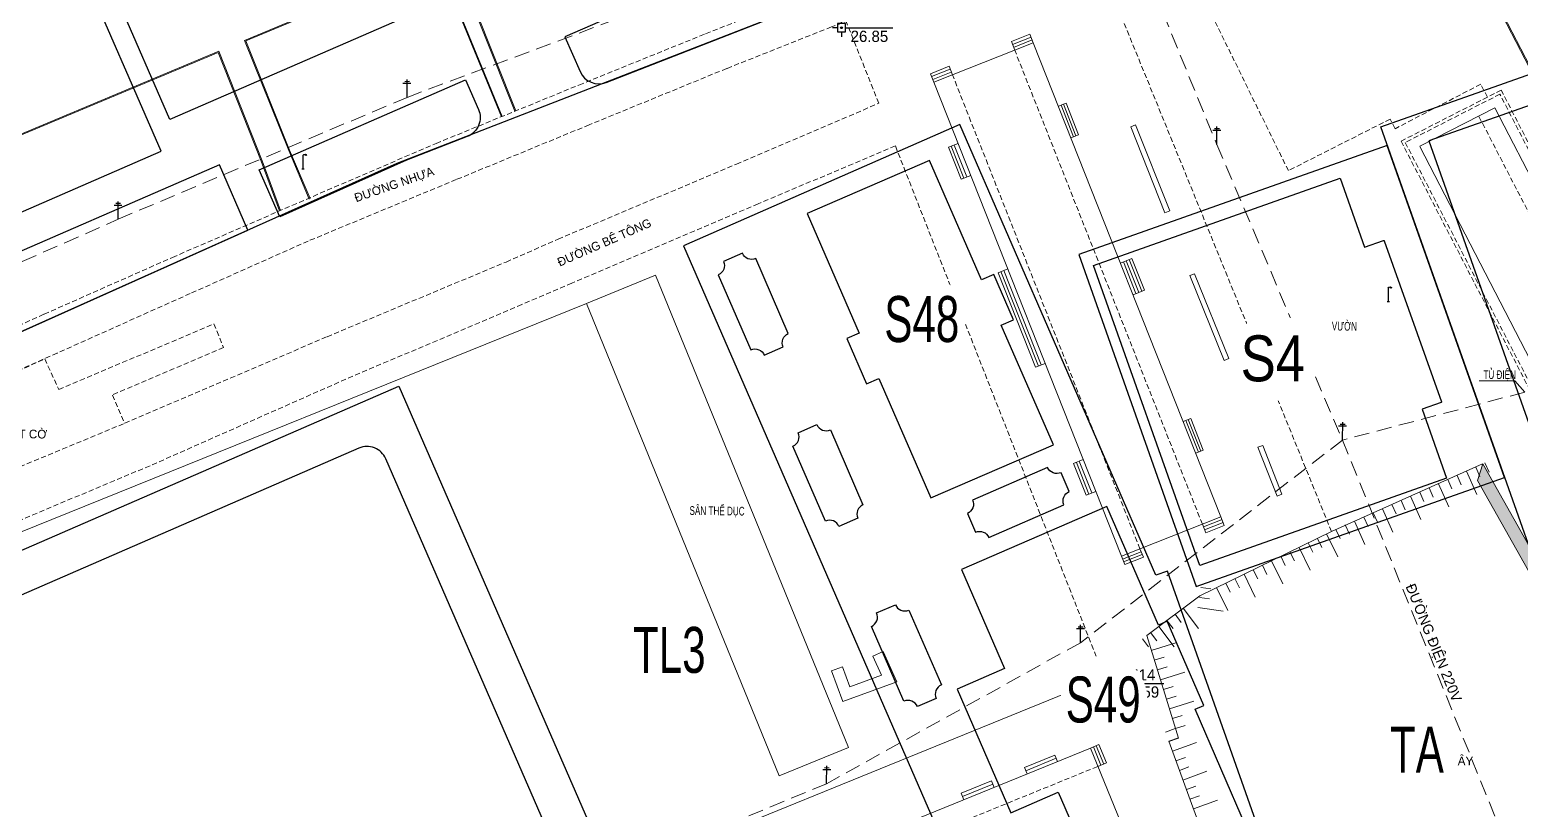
# Model space of a CAD drawing. Header units: inches. Extents: x 496359 to 501064, y 2374078 to 2377203.
# Drawn here: x 500071.6 to 500217.5, y 2376323.4 to 2376399.7 of the extents above; entities that cross this region are included whole.
import ezdxf
from ezdxf.enums import TextEntityAlignment as Align

# ---------------------------------------------------------------- set-up
doc = ezdxf.new("R2010")
doc.units = ezdxf.units.IN
doc.header["$MEASUREMENT"] = 0
doc.linetypes.add('DASHED', pattern=[0.75, 0.5, -0.25])
for name, color, linetype in [('cd', 7, 'Continuous'), ('chu', 6, 'Continuous'), ('MANH', 147, 'Continuous'), ('MOC - DC2', 1, 'Continuous'), ('NOI', 2, 'Continuous'), ('tl', 8, 'Continuous')]:
    doc.layers.add(name, color=color, linetype=linetype)
for name, color, linetype, lineweight in [('EG Text2', 7, 'Continuous', 18), ('ISO', 252, 'Continuous', 20), ('LC Net dam 1', 30, 'Continuous', 30), ('LC Net manh', 239, 'Continuous', 5)]:
    doc.layers.add(name, color=color, linetype=linetype, lineweight=lineweight)
doc.styles.add('EG Hai', font='')
doc.styles.add('style1', font='')
doc.styles.get('EG Hai').set_extended_font_data('.VnArial NarrowH')
doc.styles.get('style1').set_extended_font_data('.VnAvantH')

# ---------------------------------------------------------------- blocks, each defined once
blk = doc.blocks.new('cdien')
at = {"layer": 'cd', "extrusion": (-0.000518657, 0.000768986, 1)}
for p, q in [((-0.46, 3.14, 0), (0.49, 3.14, 0)), ((0, 0), (0, 3.5, 0)), ((-0.8, 2.78, 0), (0.76, 2.78, 0))]:
    blk.add_line(p, q, dxfattribs=at)
blk = doc.blocks.new('t1')
at = {"layer": 'tl', "color": 250, "lineweight": 0}
for p, q in [((0, 0), (0, 2.5)), ((-2, 0), (-2, 1)), ((-1, 0), (-1, 1))]:
    blk.add_line(p, q, dxfattribs=at)
blk = doc.blocks.new('t2')
at = {"layer": 'tl', "color": 250, "lineweight": 0}
for p, q in [((-2, 0), (-2, -1)), ((-1, 0), (-1, -1)), ((0, 0), (0, -2.5))]:
    blk.add_line(p, q, dxfattribs=at)
blk = doc.blocks.new('chieusang')
at = {"layer": 'cd', "extrusion": (-0.000518657, 0.000768986, 1)}
for p, q in [((-0.2, 0, 0), (0.2, 0, 0)), ((-0.03, 2.38, 0), (0.1, 2.57, 0)), ((-0.03, 2.38, 0), (-0.03, 0.03, 0)), ((0.1, 2.57, 0), (0.34, 2.61, 0)), ((0.34, 2.44, 0), (0.34, 2.61, 0)), ((0.34, 2.61, 0), (0.56, 2.54, 0)), ((0.54, 2.37, 0), (0.34, 2.44, 0)), ((0.58, 2.47, 0), (0.54, 2.37, 0)), ((0.56, 2.54, 0), (0.58, 2.47, 0))]:
    blk.add_line(p, q, dxfattribs=at)
blk = doc.blocks.new('MOC')
at = {"layer": 'MOC - DC2'}
for points in [[(-0.4, 0), (-0.9, 0)], [(0, 0.4), (0, 0.9)], [(0.4, 0), (5.03, 0)], [(0, -0.4), (0, -0.9)]]:
    blk.add_lwpolyline(points, dxfattribs=at)
blk.add_lwpolyline([(-0.4, -0.4), (0.4, -0.4), (0.4, 0.4), (-0.4, 0.4)], close=True, dxfattribs=at)
blk.add_circle((0, 0), 0.0868, dxfattribs=at)
blk = doc.blocks.new('Nền HT mới')
at = {"layer": 'MANH', "lineweight": 0}
h = blk.add_hatch(dxfattribs=at)
h.set_pattern_fill('HONEY', color=8, scale=3, angle=-0.7328, style=0)
h.set_pattern_definition([(359.267215784, (-528735.85168, -2369706.46263), (0.566607394046, 0.317539068605), [0.375, -0.75]), (119.267215784, (-528735.85168, -2369706.46263), (-0.55830059713, 0.331926862913), [0.375, -0.75]), (59.267215784, (-528735.85168, -2369706.46263), (0.008306796916, 0.64946593152), [-0.75, 0.375])])
h.paths.add_polyline_path([(373.11, -3.72), (363.8, 10.34), (361.87, 12.36), (358.57, 31.52), (334.17, 74.78), (334.67, 76.42), (360.12, 31.31), (363.37, 12.4), (365.03, 10.67), (370.8, 1.32), (373.56, -3.47)])
at = {"layer": 'chu', "color": 1, "lineweight": 0, "elevation": -28.38}
blk.add_lwpolyline([(338.8, 83.45), (337.81, 84.57), (334.33, 84.57)], dxfattribs=at)
at = {"layer": 'MANH', "color": 1, "linetype": 'DASHED', "lineweight": 0, "ltscale": 3, "elevation": -28.38}
for points in [[(338.8, 83.45), (320.94, 78.75), (340.42, 30.66), (364.41, 31.76), (393.69, 33.78), (433.64, 49.39), (462.8, 58.64), (490.97, 67.81), (516.49, 76.2), (548.21, 86.54), (576.26, 95.7), (610.19, 94.18), (634.86, 101.12), (676.11, 115.48), (714.18, 128.71), (753.35, 142.39), (783.93, 137.98), (839.41, 172.28), (890.57, 190.2), (916.29, 216.65), (939.12, 240.49), (989.34, 305.87)], [(92.05, 52.59), (119.84, 64.48), (146.69, 76.35), (173.15, 88.06), (201.06, 100.39), (229.35, 112.33), (266.95, 126.39), (296.55, 137.3), (334.39, 150.94), (394.99, 172.54), (493.57, 208.22), (554.51, 229.52), (562.77, 214.46), (570.46, 194.28), (580.63, 169.79), (591.55, 141.92), (602.45, 113.39), (610.19, 94.18)], [(296.55, 137.3), (308.63, 107.72), (320.94, 78.75), (295.28, 58.9), (270.43, 45.09), (239.68, 32.37), (209.79, 20.25), (183.93, 9.6), (120.59, -15.78), (90.69, -27.72), (65.23, -38.06), (38.28, -49.14), (9.68, -60.81), (-18.05, -71.82), (-45.98, -83.15), (-74.53, -95.17)]]:
    blk.add_lwpolyline(points, dxfattribs=at)
at = {"layer": 'MANH', "color": 3, "linetype": 'DASHED', "lineweight": 0, "elevation": -28.38}
for points in [[(116.69, 56.56), (131.71, 63.03), (142.08, 67.57), (154.42, 73.1), (167.02, 78.93), (181.02, 85.32), (193.82, 91.09), (206.39, 96.65), (218.78, 102.04), (232.2, 107.82), (246.18, 113.54), (258.58, 118.56), (269.62, 122.92), (280.04, 126.8), (338.39, 148.1)], [(281.81, 123.25), (270.9, 119.23), (260.65, 115.16), (247.18, 109.64), (234.16, 104.27), (219.66, 98.25), (208.12, 93.11), (195.09, 87.28), (183.09, 81.93), (168.15, 75.15), (156.14, 69.52), (143.07, 63.7), (130.27, 58.14)], [(275.54, 111.75), (272.35, 119.75)], [(130.27, 58.14), (130.64, 55.06), (132.38, 50.66), (153.22, 59.69), (184.51, 73.26), (201.7, 80.4), (221.52, 88.88), (239.04, 96.2), (244.13, 98.43), (261.59, 105.78), (275.54, 111.75)], [(277.16, 107.57), (263.72, 101.9), (245.49, 94.12), (240.6, 92.04), (223.36, 84.72), (204.18, 76.24), (155.28, 55.73), (133.99, 46.72), (134.04, 46.51)], [(277.16, 107.57), (297.63, 55.51)]]:
    blk.add_lwpolyline(points, dxfattribs=at)
at = {"layer": 'MANH', "lineweight": 0, "elevation": -28.38}
for points in [[(356.93, 109.71), (345.34, 103.48), (326.55, 139.71)], [(355.86, 109.24), (345.38, 103.62), (326.64, 139.75)], [(262.71, 120.19), (256.67, 135.49), (233.77, 126.4), (239.9, 110.97)], [(262.61, 120.15), (256.61, 135.36), (233.9, 126.35), (240, 111.01)], [(219.76, 102.37), (217.76, 107.11), (213.42, 117.91), (232.37, 125.85), (238.67, 110.46)], [(219.85, 102.41), (217.85, 107.15), (213.55, 117.86), (232.32, 125.72), (238.58, 110.43)], [(288.52, 117.79), (290.34, 118.51)], [(288.63, 117.51), (290.45, 118.23)], [(290.34, 118.51), (290.67, 117.67)], [(191.31, 89.95), (187.97, 93.11), (182.78, 105.08), (210.91, 116.86), (215.17, 106.11), (216.95, 101.25)], [(280.93, 113.82), (290.67, 117.67)], [(288.85, 116.95), (288.52, 117.79)], [(288.74, 117.23), (290.56, 117.95)], [(309.04, 71.24), (290.67, 117.67)], [(191.38, 90.02), (188.05, 93.17), (182.91, 105.02), (210.86, 116.73), (215.07, 106.07), (216.85, 101.21)], [(280.6, 114.65), (282.42, 115.37)], [(282.75, 114.54), (282.42, 115.37)], [(280.93, 113.82), (280.6, 114.65)], [(280.71, 114.37), (282.53, 115.09)], [(280.82, 114.09), (282.64, 114.81)], [(299.29, 67.38), (280.93, 113.82)], [(293.87, 111.75), (293.13, 111.46)], [(293.38, 111.56), (294.6, 108.47)], [(293.62, 111.65), (294.84, 108.57)], [(293.87, 111.75), (295.09, 108.66)], [(328.51, 107.55), (335.87, 111.31)], [(340.4, 102.54), (335.87, 111.31)], [(300.22, 109.45), (300.68, 109.64)], [(300.22, 109.45), (303.56, 101.03)], [(300.68, 109.64), (304.02, 101.21)], [(295.09, 108.66), (294.35, 108.37)], [(282.36, 107.44), (283.3, 107.81)], [(283.6, 104.31), (282.36, 107.44)], [(283.88, 104.42), (282.64, 107.55)], [(284.16, 104.53), (282.92, 107.66)], [(340.82, 83.71), (328.52, 107.52)], [(283.6, 104.31), (284.54, 104.68)], [(303.56, 101.03), (304.02, 101.21)], [(300.33, 96.54), (299.21, 96.09)], [(301, 93.21), (299.77, 96.32)], [(301.28, 93.33), (300.05, 96.43)], [(301.56, 93.44), (300.33, 96.54)], [(246.91, 92.15), (253.69, 94.92)], [(272.56, 48.64), (253.69, 94.92)], [(287.22, 95.15), (288.16, 95.52)], [(290.88, 85.9), (287.22, 95.15)], [(291.16, 86.01), (287.5, 95.26)], [(291.44, 86.12), (287.78, 95.37)], [(300.72, 93.1), (299.5, 96.21)], [(306, 94.87), (306.46, 95.05)], [(306, 94.87), (309.34, 86.54)], [(306.46, 95.05), (309.81, 86.73)], [(301.56, 93.44), (300.44, 92.99)], [(135.72, 47.21), (246.91, 92.15), (265.78, 45.87)], [(265.78, 45.87), (246.91, 92.15)], [(290.88, 85.9), (291.82, 86.27)], [(309.34, 86.54), (309.81, 86.73)], [(306.08, 80.86), (305.35, 80.57)], [(306.83, 77.56), (305.6, 80.67)], [(307.07, 77.66), (305.84, 80.77)], [(307.31, 77.75), (306.08, 80.86)], [(307.31, 77.75), (306.58, 77.46)], [(312.66, 78.05), (313.13, 78.23)], [(312.66, 78.05), (314.55, 73.26)], [(313.13, 78.23), (315.01, 73.45)], [(294.61, 76.46), (295.55, 76.84)], [(295.84, 73.35), (294.61, 76.46)], [(296.12, 73.47), (294.89, 76.57)], [(296.4, 73.58), (295.17, 76.68)], [(334.66, 76.42), (319.87, 69.79), (306.96, 63.49)], [(373.11, -3.72), (363.8, 10.34), (361.87, 12.36), (358.57, 31.52), (334.17, 74.78), (334.67, 76.42), (360.12, 31.31), (363.37, 12.4), (365.03, 10.67), (370.8, 1.32), (373.56, -3.47), (373.11, -3.72)], [(295.84, 73.35), (296.78, 73.73)], [(314.55, 73.26), (315.01, 73.45)], [(299.29, 67.38), (309.04, 71.24)], [(307.22, 70.52), (307.55, 69.68)], [(307.33, 70.24), (309.15, 70.96)], [(307.44, 69.96), (309.26, 70.68)], [(307.55, 69.68), (309.37, 70.4)], [(309.37, 70.4), (309.04, 71.24)], [(299.29, 67.38), (299.62, 66.55)], [(299.4, 67.1), (301.22, 67.82)], [(299.51, 66.82), (301.34, 67.55)], [(299.62, 66.55), (301.45, 67.27)], [(301.11, 68.1), (301.45, 67.27)], [(304.89, 49.55), (301.77, 59.6), (306.96, 63.49)], [(270.91, 56.14), (272.02, 53.15), (277.31, 55.08), (275.98, 58.04)], [(271.97, 56.53), (272.69, 54.59), (275.79, 55.73), (274.96, 57.58)], [(274.96, 57.58), (275.98, 58.04)], [(239.12, 31.65), (297.63, 55.51)], [(271.97, 56.53), (270.91, 56.14)], [(262.44, 34.79), (296.27, 48.58)], [(265.78, 45.87), (272.56, 48.64)], [(296.27, 48.58), (297.1, 48.92)], [(301.26, 36.33), (296.27, 48.58)], [(297.28, 46.9), (296.55, 48.69)], [(297.56, 47.01), (296.83, 48.8)], [(297.83, 47.13), (297.1, 48.92)], [(304.88, 49.58), (303.93, 49.25), (313.91, 21.78), (307.38, 18.81), (317.31, -13.33)], [(289.8, 46.69), (292.77, 47.9)], [(289.93, 46.36), (292.9, 47.58)], [(292.77, 47.9), (293.03, 47.26)], [(297, 46.79), (297.83, 47.13)], [(283.59, 44.16), (286.57, 45.37)], [(286.57, 45.37), (286.83, 44.73)], [(289.8, 46.69), (290.06, 46.04)], [(283.59, 44.16), (283.86, 43.52)], [(283.73, 43.83), (286.7, 45.05)]]:
    blk.add_lwpolyline(points, dxfattribs=at)
at = {"layer": 'MANH', "linetype": 'DASHED', "lineweight": 0, "elevation": -28.38}
for points in [[(319.87, 69.79), (295.95, 128.45)], [(335.13, 112.35), (334.48, 113.62), (326.09, 109.26), (325.61, 110.2), (315.64, 105.15), (306.99, 122.76), (316.61, 127.63)], [(307.22, 70.52), (288.85, 116.95)], [(301.11, 68.1), (282.75, 114.54)], [(346.59, 86.69), (334.28, 110.5)], [(184.39, 73.21), (183.23, 75.87), (172.46, 71.25), (171.49, 73.4), (186.3, 79.89), (185.03, 82.74), (193.87, 86.7), (195.25, 83.71), (210.44, 90.14), (211.39, 87.81), (200.5, 83.17), (201.7, 80.4)], [(263.17, 33), (297, 46.79)]]:
    blk.add_lwpolyline(points, dxfattribs=at)
at = {"layer": 'MANH', "color": 5, "linetype": 'DASHED', "lineweight": 0, "elevation": -28.38}
for points in [[(341.17, 103.96), (336.48, 113.04), (326.68, 108.04), (340.17, 81.95), (349.94, 87)], [(340.91, 103.82), (336.35, 112.64), (327.09, 107.91), (340.3, 82.35), (349.54, 87.13), (344.94, 96.03)]]:
    blk.add_lwpolyline(points, dxfattribs=at)
at = {"layer": 'MOC - DC2', "lineweight": 0}
blk.add_point((298.42, 54.91, -1.79), dxfattribs=at)
at = {"layer": 'cd', "lineweight": 0}
for name, p, xscale, yscale, zscale, rotation in [('cdien', (229.35, 112.33, -1.56), 0.5, 0.5, 0.5, 0.152441407077486), ('cdien', (308.63, 107.72, -0.95), 0.5, 0.5, 0.5, 359.2672157837458), ('chieusang', (219.17, 105.32, -1.14), 0.5499999999883585, 0.5499999999883585, 0.5499999999883585, 359.8380142929382), ('cdien', (201.06, 100.39, -1.37), 0.5, 0.5, 0.5, 0.152441407077486), ('chieusang', (325.42, 92.32, -2.17), 0.5499999999883585, 0.5499999999883585, 0.5499999999883585, 359.8380142929382), ('cdien', (320.94, 78.75, -1.25), 0.5, 0.5, 0.5, 359.2672157837458), ('cdien', (295.28, 58.9, -0.93), 0.5, 0.5, 0.5, 359.2672157837458), ('cdien', (270.43, 45.09, -0.76), 0.5, 0.5, 0.5, 359.2672157837458)]:
    blk.add_blockref(name, p, dxfattribs=dict(at, xscale=xscale, yscale=yscale, zscale=zscale, rotation=rotation))
at = {"layer": 'MOC - DC2', "lineweight": 0}
for p in [(271.89, 119.15, -1.51), (298.42, 54.91, -1.79)]:
    blk.add_blockref('MOC', p, dxfattribs=at)
at = {"layer": 'NOI', "lineweight": 0}
for name, p, rotation in [('t1', (333.07, 75.7, -28.38), 204.1247384190088), ('t1', (330.33, 74.48, -28.38), 204.1247384190088), ('t1', (327.6, 73.25, -28.38), 204.1247384190088), ('t1', (322.12, 70.8, -28.38), 204.1247384190088), ('t1', (324.86, 72.02, -28.38), 204.1247384190088), ('t1', (319.39, 69.56, -28.38), 206.0035489466002), ('t1', (316.69, 68.24, -28.38), 206.0035489466002), ('t1', (314, 66.93, -28.38), 206.0035489466002), ('t1', (311.3, 65.61, -28.38), 206.0035489466002), ('t1', (306.79, 62.34, -28.38), 261.9174535598133), ('t1', (308.61, 64.3, -28.38), 206.0035489466002), ('t2', (305.35, 62.29, -28.38), 36.88805597469661), ('t2', (302.95, 60.49, -28.38), 36.88805597469661), ('t2', (302.22, 58.15, -28.38), 107.2405208569092), ('t2', (303.11, 55.28, -28.38), 107.2405208569092), ('t2', (304, 52.42, -28.38), 107.2405208569092), ('t1', (304.29, 48.27, -28.38), 289.9621344468474), ('t1', (305.31, 45.45, -28.38), 289.9621344468474), ('t1', (306.34, 42.63, -28.38), 289.9621344468474)]:
    blk.add_blockref(name, p, dxfattribs=dict(at, rotation=rotation))
at = {"layer": 'chu', "color": 6, "lineweight": 0, "style": 'style1'}
for s, height, rotation, p in [('§¦êNG NHùA ', 0.85, 19.213, (224.37, 102.05, -28.38)), ('§¦êNG B£ T¤NG', 0.85, 23.7098, (244.3, 95.74, -28.38)), ('CéT Cê', 0.85, 359.2672, (189.6, 78.96, -28.38)), ('§¦êNG §IÖN 220V', 1, 292.0419, (327.1, 64.43, -28.38)), ('V¦êN C¢Y', 0.85, 359.2672, (327.56, 46.96, -28.38))]:
    blk.add_text(s, height=height, rotation=rotation, dxfattribs=at).set_placement(p)
at = {"layer": 'chu', "color": 6, "lineweight": 0, "style": 'style1', "width": 0.7}
for s, p in [('V¦êN', (319.89, 89.5, -28.38)), ('S¢N THÓ DôC', (257, 71.43, -28.38))]:
    blk.add_text(s, height=0.85, rotation=359.2672, dxfattribs=at).set_placement(p)
at = {"layer": 'chu', "color": 1, "lineweight": 0, "style": 'style1', "width": 0.7}
blk.add_text('Tñ §IÖN', height=0.85, dxfattribs=at).set_placement((334.74, 84.74, -28.38))
at = {"layer": 'MOC - DC2', "lineweight": 0, "style": 'style1'}
for s, p in [('26.85', (272.78, 117.76, -1.51)), ('M14', (299.76, 55.2, -1.79)), ('26.59', (299.31, 53.52, -1.79))]:
    blk.add_text(s, height=1.1, dxfattribs=at).set_placement(p)

msp = doc.modelspace()

# ---------------------------------------------------------------- linework, layer by layer
at = {"layer": 'LC Net dam 1'}
for points in [[(500141.34, 2376429.14), (500146.4, 2376417.51), (500085.31, 2376390.92), (500080.25, 2376402.55)], [(500241.62, 2376340.61), (500235.92, 2376356.71), (500238.86, 2376360.76), (500233.31, 2376376.45), (500228.48, 2376377.75), (500222.79, 2376393.85), (500208.59, 2376388.83), (500227.42, 2376335.58)]]:
    msp.add_lwpolyline(points, close=True, dxfattribs=at)
for points in [[(500144.02, 2376407.75), (500124.01, 2376399.04), (500125.49, 2376395.63, 0.402893), (500128.06, 2376394.57), (500146.61, 2376401.8)], [(500094.07, 2376386.01), (500114.28, 2376394.81), (500115.54, 2376391.92, -0.425625), (500114.43, 2376389.26), (500108.5, 2376386.94), (500096.09, 2376381.39)], [(500065.26, 2376375.66), (500067.36, 2376370.84, 0.41742), (500070.01, 2376369.81), (500092.97, 2376380.09), (500090.18, 2376386.5)], [(500142.22, 2376368.37, -0.414214), (500143.53, 2376367.85), (500145.37, 2376368.65, -0.414214), (500145.88, 2376369.97), (500142.69, 2376377.3, -0.414214), (500141.38, 2376377.82), (500139.54, 2376377.02, -0.414214), (500139.02, 2376375.71)], [(500146.33, 2376358.92, 0.414214), (500146.85, 2376360.24), (500148.68, 2376361.04, 0.414214), (500150, 2376360.52), (500153.19, 2376353.18, 0.414214), (500152.67, 2376351.87), (500150.84, 2376351.07, 0.414214), (500149.52, 2376351.59)], [(500163.93, 2376353.65, -0.414214), (500163.41, 2376352.34), (500164.21, 2376350.5, -0.414214), (500165.52, 2376349.98), (500172.86, 2376353.18, -0.414214), (500173.38, 2376354.49), (500172.58, 2376356.33, -0.414214), (500171.26, 2376356.84)], [(500154.01, 2376341.27, 0.414214), (500154.53, 2376342.59), (500156.36, 2376343.39, 0.414214), (500157.68, 2376342.87), (500160.87, 2376335.53, 0.414214), (500160.35, 2376334.22), (500158.52, 2376333.42, 0.414214), (500157.2, 2376333.94)]]:
    msp.add_lwpolyline(points, format="xyb", close=True, dxfattribs=at)

# ---------------------------------------------------------------- block references
at = {"layer": 'LC Net manh'}
msp.add_blockref('Nền HT mới', (499879.2, 2376280.77, 2.92), dxfattribs=at)

# ---------------------------------------------------------------- next in the draw order: wipeouts: each hides what was drawn before it
at = {"ltscale": 500}
for points, z in [([(500156.04, 2376368.45), (500155.57, 2376369), (500155.32, 2376369.4), (500155.09, 2376369.89), (500154.92, 2376370.42), (500154.82, 2376370.91), (500154.79, 2376371.35), (500154.81, 2376371.88), (500154.87, 2376372.28), (500155.03, 2376372.86), (500155.16, 2376373.17), (500155.38, 2376373.61), (500155.64, 2376374), (500156.02, 2376374.44), (500156.43, 2376374.8), (500156.9, 2376375.12), (500157.36, 2376375.35), (500157.79, 2376375.5), (500158.19, 2376375.6), (500158.69, 2376375.68), (500159.12, 2376375.69), (500159.54, 2376375.66), (500160.08, 2376375.56), (500160.49, 2376375.43), (500160.87, 2376375.27), (500161.46, 2376374.92), (500161.72, 2376374.72), (500162.02, 2376374.45), (500162.27, 2376374.18), (500162.54, 2376373.83), (500162.78, 2376373.42), (500162.94, 2376373.08), (500163.07, 2376372.73), (500163.19, 2376372.27), (500163.25, 2376371.87), (500163.26, 2376371.29), (500163.21, 2376370.74), (500163.11, 2376370.31), (500162.99, 2376369.95), (500162.8, 2376369.51), (500162.58, 2376369.13), (500162.37, 2376368.84), (500162.03, 2376368.46), (500161.77, 2376368.22), (500161.36, 2376367.91), (500161.08, 2376367.74), (500160.83, 2376367.62), (500160.53, 2376367.49), (500160.18, 2376367.37), (500159.85, 2376367.29), (500159.5, 2376367.24), (500159.15, 2376367.21), (500158.86, 2376367.22), (500158.43, 2376367.26), (500158.06, 2376367.32), (500157.66, 2376367.44), (500157.26, 2376367.6), (500156.79, 2376367.85), (500156.57, 2376368), (500156.26, 2376368.24)], -347.78), ([(500190.4, 2376364.59), (500189.94, 2376365.14), (500189.69, 2376365.54), (500189.45, 2376366.03), (500189.28, 2376366.56), (500189.19, 2376367.05), (500189.16, 2376367.49), (500189.18, 2376368.02), (500189.24, 2376368.43), (500189.4, 2376369), (500189.52, 2376369.32), (500189.74, 2376369.75), (500190.01, 2376370.15), (500190.39, 2376370.58), (500190.8, 2376370.94), (500191.27, 2376371.26), (500191.72, 2376371.49), (500192.16, 2376371.65), (500192.55, 2376371.75), (500193.06, 2376371.82), (500193.49, 2376371.83), (500193.9, 2376371.8), (500194.44, 2376371.7), (500194.85, 2376371.57), (500195.24, 2376371.41), (500195.83, 2376371.06), (500196.09, 2376370.87), (500196.38, 2376370.6), (500196.64, 2376370.32), (500196.9, 2376369.97), (500197.15, 2376369.56), (500197.31, 2376369.22), (500197.44, 2376368.87), (500197.55, 2376368.42), (500197.61, 2376368.01), (500197.63, 2376367.43), (500197.57, 2376366.88), (500197.47, 2376366.45), (500197.36, 2376366.1), (500197.16, 2376365.65), (500196.94, 2376365.27), (500196.74, 2376364.99), (500196.4, 2376364.6), (500196.13, 2376364.36), (500195.73, 2376364.05), (500195.45, 2376363.89), (500195.2, 2376363.76), (500194.89, 2376363.63), (500194.54, 2376363.51), (500194.21, 2376363.43), (500193.86, 2376363.38), (500193.51, 2376363.36), (500193.22, 2376363.36), (500192.79, 2376363.4), (500192.43, 2376363.47), (500192.02, 2376363.58), (500191.63, 2376363.74), (500191.15, 2376364), (500190.93, 2376364.14), (500190.63, 2376364.38)], -266.2), ([(500131.32, 2376336.04), (500130.85, 2376336.59), (500130.6, 2376336.99), (500130.36, 2376337.48), (500130.19, 2376338.01), (500130.1, 2376338.5), (500130.07, 2376338.94), (500130.09, 2376339.47), (500130.15, 2376339.87), (500130.31, 2376340.45), (500130.43, 2376340.76), (500130.66, 2376341.19), (500130.92, 2376341.59), (500131.3, 2376342.03), (500131.71, 2376342.39), (500132.18, 2376342.7), (500132.63, 2376342.93), (500133.07, 2376343.09), (500133.46, 2376343.19), (500133.97, 2376343.26), (500134.4, 2376343.28), (500134.82, 2376343.25), (500135.35, 2376343.15), (500135.77, 2376343.02), (500136.15, 2376342.86), (500136.74, 2376342.51), (500137, 2376342.31), (500137.3, 2376342.04), (500137.55, 2376341.77), (500137.81, 2376341.42), (500138.06, 2376341.01), (500138.22, 2376340.67), (500138.35, 2376340.31), (500138.46, 2376339.86), (500138.52, 2376339.46), (500138.54, 2376338.88), (500138.48, 2376338.33), (500138.39, 2376337.89), (500138.27, 2376337.54), (500138.07, 2376337.1), (500137.85, 2376336.72), (500137.65, 2376336.43), (500137.31, 2376336.05), (500137.05, 2376335.81), (500136.64, 2376335.5), (500136.36, 2376335.33), (500136.11, 2376335.2), (500135.8, 2376335.07), (500135.46, 2376334.96), (500135.12, 2376334.88), (500134.78, 2376334.83), (500134.42, 2376334.8), (500134.14, 2376334.8), (500133.7, 2376334.84), (500133.34, 2376334.91), (500132.93, 2376335.03), (500132.54, 2376335.19), (500132.06, 2376335.44), (500131.84, 2376335.59), (500131.54, 2376335.83)], -292.38), ([(500173.8, 2376331.17), (500173.33, 2376331.72), (500173.08, 2376332.12), (500172.85, 2376332.62), (500172.68, 2376333.14), (500172.58, 2376333.64), (500172.55, 2376334.08), (500172.57, 2376334.6), (500172.63, 2376335.01), (500172.79, 2376335.58), (500172.92, 2376335.9), (500173.14, 2376336.33), (500173.41, 2376336.73), (500173.79, 2376337.16), (500174.19, 2376337.52), (500174.66, 2376337.84), (500175.12, 2376338.07), (500175.55, 2376338.23), (500175.95, 2376338.33), (500176.45, 2376338.4), (500176.89, 2376338.41), (500177.3, 2376338.38), (500177.84, 2376338.28), (500178.25, 2376338.15), (500178.63, 2376337.99), (500179.22, 2376337.64), (500179.48, 2376337.45), (500179.78, 2376337.18), (500180.03, 2376336.9), (500180.3, 2376336.55), (500180.54, 2376336.14), (500180.7, 2376335.8), (500180.83, 2376335.45), (500180.95, 2376335), (500181.01, 2376334.59), (500181.02, 2376334.01), (500180.97, 2376333.46), (500180.87, 2376333.03), (500180.75, 2376332.68), (500180.56, 2376332.23), (500180.34, 2376331.86), (500180.13, 2376331.57), (500179.79, 2376331.18), (500179.53, 2376330.94), (500179.12, 2376330.64), (500178.84, 2376330.47), (500178.59, 2376330.34), (500178.29, 2376330.21), (500177.94, 2376330.1), (500177.61, 2376330.02), (500177.26, 2376329.96), (500176.91, 2376329.94), (500176.62, 2376329.94), (500176.19, 2376329.98), (500175.82, 2376330.05), (500175.42, 2376330.16), (500175.02, 2376330.32), (500174.55, 2376330.58), (500174.33, 2376330.72), (500174.02, 2376330.96)], -292.38), ([(500204.51, 2376326.27), (500204.05, 2376326.82), (500203.79, 2376327.22), (500203.56, 2376327.71), (500203.39, 2376328.24), (500203.3, 2376328.73), (500203.27, 2376329.17), (500203.29, 2376329.7), (500203.35, 2376330.1), (500203.5, 2376330.68), (500203.63, 2376330.99), (500203.85, 2376331.43), (500204.12, 2376331.82), (500204.5, 2376332.26), (500204.9, 2376332.62), (500205.37, 2376332.94), (500205.83, 2376333.16), (500206.27, 2376333.32), (500206.66, 2376333.42), (500207.17, 2376333.49), (500207.6, 2376333.51), (500208.01, 2376333.48), (500208.55, 2376333.38), (500208.96, 2376333.25), (500209.35, 2376333.09), (500209.93, 2376332.74), (500210.19, 2376332.54), (500210.49, 2376332.27), (500210.75, 2376332), (500211.01, 2376331.65), (500211.26, 2376331.24), (500211.42, 2376330.9), (500211.54, 2376330.54), (500211.66, 2376330.09), (500211.72, 2376329.69), (500211.74, 2376329.11), (500211.68, 2376328.56), (500211.58, 2376328.12), (500211.47, 2376327.77), (500211.27, 2376327.33), (500211.05, 2376326.95), (500210.84, 2376326.66), (500210.51, 2376326.28), (500210.24, 2376326.04), (500209.83, 2376325.73), (500209.56, 2376325.56), (500209.3, 2376325.43), (500209, 2376325.31), (500208.65, 2376325.19), (500208.32, 2376325.11), (500207.97, 2376325.06), (500207.62, 2376325.03), (500207.33, 2376325.03), (500206.9, 2376325.07), (500206.54, 2376325.14), (500206.13, 2376325.26), (500205.74, 2376325.42), (500205.26, 2376325.67), (500205.04, 2376325.82), (500204.73, 2376326.06)], -291.89), ([(500078.36, 2376318), (500077.89, 2376318.55), (500077.64, 2376318.95), (500077.41, 2376319.44), (500077.24, 2376319.97), (500077.14, 2376320.46), (500077.11, 2376320.9), (500077.13, 2376321.43), (500077.19, 2376321.83), (500077.35, 2376322.41), (500077.48, 2376322.72), (500077.7, 2376323.16), (500077.97, 2376323.55), (500078.35, 2376323.99), (500078.75, 2376324.35), (500079.22, 2376324.67), (500079.68, 2376324.9), (500080.11, 2376325.06), (500080.51, 2376325.16), (500081.01, 2376325.23), (500081.45, 2376325.24), (500081.86, 2376325.21), (500082.4, 2376325.11), (500082.81, 2376324.98), (500083.19, 2376324.82), (500083.78, 2376324.47), (500084.04, 2376324.28), (500084.34, 2376324.01), (500084.59, 2376323.73), (500084.86, 2376323.38), (500085.1, 2376322.97), (500085.26, 2376322.63), (500085.39, 2376322.28), (500085.51, 2376321.82), (500085.57, 2376321.42), (500085.58, 2376320.84), (500085.53, 2376320.29), (500085.43, 2376319.86), (500085.31, 2376319.51), (500085.12, 2376319.06), (500084.9, 2376318.68), (500084.69, 2376318.4), (500084.35, 2376318.01), (500084.09, 2376317.77), (500083.68, 2376317.46), (500083.4, 2376317.29), (500083.15, 2376317.17), (500082.85, 2376317.04), (500082.5, 2376316.92), (500082.17, 2376316.84), (500081.82, 2376316.79), (500081.47, 2376316.77), (500081.18, 2376316.77), (500080.75, 2376316.81), (500080.38, 2376316.88), (500079.98, 2376316.99), (500079.58, 2376317.15), (500079.11, 2376317.41), (500078.89, 2376317.55), (500078.58, 2376317.79)], -318.99)]:
    msp.add_wipeout(points, dxfattribs=at).translate(0, 0, z).dxf.layer = 'ISO'

# ---------------------------------------------------------------- next in the draw order: linework, layer by layer
at = {"layer": 'LC Net dam 1'}
for points in [[(500157.72, 2376419.28), (500158.96, 2376416.01), (500146.21, 2376411.18), (500149.74, 2376403.06), (500107.56, 2376386.62), (500070.01, 2376369.81, -0.417297), (500067.36, 2376370.84), (500063.86, 2376378.86), (500084.47, 2376387.83), (500076.42, 2376406.34), (500141.18, 2376434.52), (500149.21, 2376416.06)], [(500127.77, 2376303.71, 0.414214), (500128.81, 2376306.35), (500106.46, 2376357.69, 0.414214), (500103.83, 2376358.73), (500034.14, 2376328.4, 0.414214), (500033.11, 2376325.77), (500029.91, 2376333.11, 0.414214), (500032.55, 2376332.07), (500107.74, 2376364.79), (500132.48, 2376307.94, 0.414214), (500135.11, 2376306.91)]]:
    msp.add_lwpolyline(points, format="xyb", close=True, dxfattribs=at)
for points in [[(500239.68, 2376402.88), (500279.47, 2376290.38), (500242.82, 2376277.42), (500229.26, 2376315.75), (500230.11, 2376316.05), (500203.88, 2376390.22)], [(500192.41, 2376320.07), (500183, 2376346.69), (500181.88, 2376346.29), (500162.67, 2376390.43), (500135.6, 2376378.57), (500166.05, 2376308.6)], [(500204.52, 2376388.39), (500174.33, 2376377.71), (500185.83, 2376345.19), (500216.02, 2376355.87)], [(500166.73, 2376370.79), (500167.93, 2376371.31), (500166.01, 2376375.73), (500164.81, 2376375.21), (500159.71, 2376386.93), (500147.72, 2376381.71), (500152.81, 2376369.99), (500151.61, 2376369.47), (500153.53, 2376365.05), (500154.73, 2376365.57), (500159.83, 2376353.86), (500171.83, 2376359.07)], [(500172.31, 2376325.03), (500176.52, 2376315.34), (500190.75, 2376321.53), (500185.7, 2376333.15), (500186.56, 2376333.52), (500182.97, 2376341.77), (500182.11, 2376341.4), (500177.06, 2376353.02), (500162.83, 2376346.83), (500167.04, 2376337.13), (500162.42, 2376335.12), (500167.68, 2376323.02)]]:
    msp.add_lwpolyline(points, close=True, dxfattribs=at)
at = {"layer": 'LC Net dam 1', "elevation": -268.38}
msp.add_lwpolyline([(500202.31, 2376378.42), (500204.17, 2376379.08, -0.414214), (500204.23, 2376379.05), (500209.82, 2376363.27, -0.414214), (500209.79, 2376363.2), (500207.93, 2376362.55), (500210.32, 2376355.8), (500186.16, 2376347.25), (500175.77, 2376376.63), (500199.93, 2376385.17)], format="xyb", close=True, dxfattribs=at)

# ---------------------------------------------------------------- next in the draw order: texts
at = {"layer": 'EG Text2', "style": 'EG Hai', "width": 0.8}
for s, p in [('s48', (500158.95, 2376371.38, -347.78)), ('tl3', (500134.23, 2376338.97, -292.38)), ('s49', (500176.71, 2376334.11, -292.38)), ('ta', (500207.43, 2376329.2, -291.89))]:
    msp.add_text(s, height=4.5, rotation=0, dxfattribs=at).set_placement(p, align=Align.MIDDLE_CENTER)
at = {"layer": 'EG Text2', "style": 'EG Hai'}
msp.add_text('s4', height=4.5, rotation=0, dxfattribs=at).set_placement((500193.32, 2376367.53, -266.2), align=Align.MIDDLE_CENTER)

doc.saveas('drawing.dxf')
